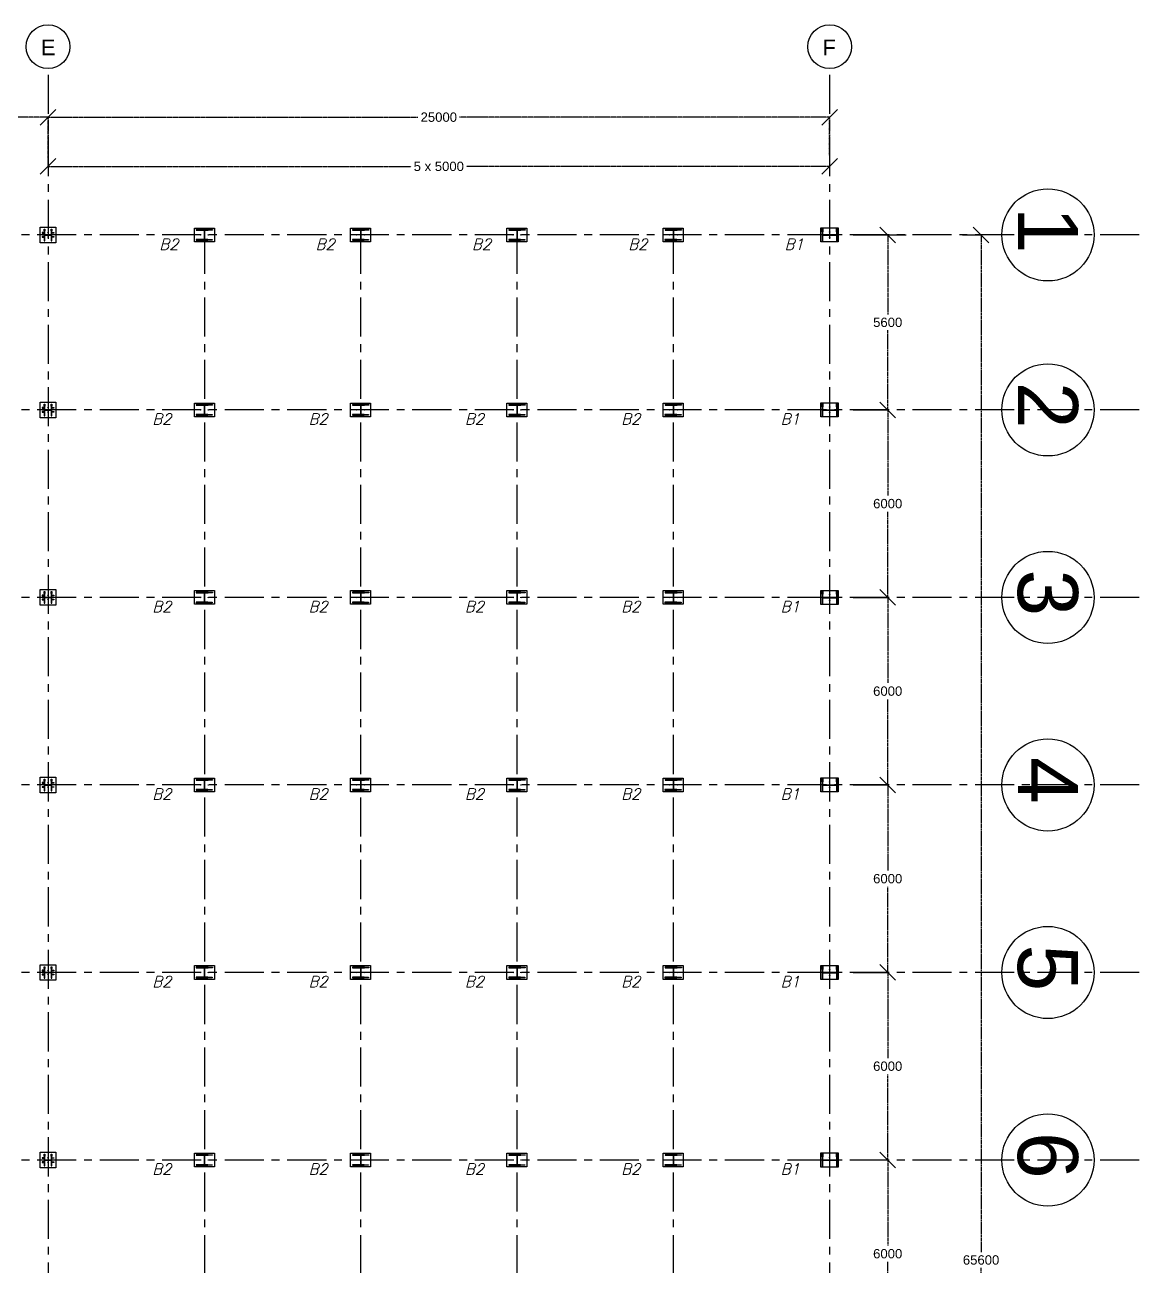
# Model space of a CAD drawing. Header units: inches. Extents: x -15 to 1885144, y -42615 to 866270.
# Drawn here: x 1699292 to 1734937, y 510607 to 550325 of the extents above; entities that cross this region are included whole.
import ezdxf

# ---------------------------------------------------------------- set-up
doc = ezdxf.new("R2010")
doc.units = ezdxf.units.IN
doc.header["$LTSCALE"] = 100
doc.header["$MEASUREMENT"] = 0
for name, pattern in [('CENTER', [2, 1.25, -0.25, 0.25, -0.25]), ('dash line', [30, 12, -18]), ('PHANTOM2', [1.25, 0.625, -0.125, 0.125, -0.125, 0.125, -0.125])]:
    doc.linetypes.add(name, pattern=pattern)
for name, color, linetype in [('axis', 8, 'PHANTOM2'), ('bracing', 6, 'Continuous'), ('columns', 2, 'Continuous'), ('dimensions', 10, 'PHANTOM2'), ('text', 3, 'Continuous')]:
    doc.layers.add(name, color=color, linetype=linetype)
doc.styles.get("Standard").update_dxf_attribs({"font": 'arial.ttf'})
doc.styles.add('TEXT-3', font='ITALICT.shx', dxfattribs={"height": 350})
doc.dimstyles.new('Dim_1', dxfattribs={"dimtxt": 300, "dimasz": 500, "dimexe": 0.0625, "dimexo": 0.0625, "dimgap": 100, "dimtad": 0, "dimtih": 1, "dimtoh": 1, "dimdec": 0, "dimzin": 0, "dimdsep": 46, "dimtxsty": 'Standard', "dimblk": 'OBLIQUE', "dimcen": 0.09, "dimclrd": 256, "dimclre": 256, "dimclrt": 256, "dimadec": 0, "dimazin": 0, "dimtm": 1e-09, "dimtfac": 1, "dimtdec": 0, "dimtofl": 0, "dimtmove": 0, "dimatfit": 3, "dimfxl": 1, "dimtfillclr": 256, "dimtolj": 1, "dimtzin": 0, "dimlwe": -1, "dimarcsym": 0})

# ---------------------------------------------------------------- blocks, each defined once
blk = doc.blocks.new('_Oblique')
at = {"color": 0, "linetype": 'ByBlock', "lineweight": -2}
blk.add_line((-0.5, -0.5), (0.5, 0.5), dxfattribs=at)
blk = doc.blocks.new('*D885')
at = {"layer": 'Defpoints', "color": 0, "transparency": 16777216}
for p in [(1725789, 514004), (1726893, 514004), (1725789, 508004)]:
    blk.add_point(p, dxfattribs=at)
at = {"layer": 'dimensions', "linetype": 'dash line', "transparency": 16777216}
for p, q in [((1725789, 514004), (1726893, 514004)), ((1725789, 508004), (1726893, 508004))]:
    blk.add_line(p, q, dxfattribs=at)
at = {"layer": 'dimensions', "lineweight": -2, "transparency": 16777216}
for p, q in [((1726893, 514004), (1726893, 511257)), ((1726893, 508004), (1726893, 510750))]:
    blk.add_line(p, q, dxfattribs=at)
at = {"layer": 'dimensions', "lineweight": -2, "transparency": 16777216, "xscale": 500, "yscale": 500, "zscale": 500}
for p, rotation in [((1726893, 514004), 90), ((1726893, 508004), 270)]:
    blk.add_blockref('_Oblique', p, dxfattribs=dict(at, rotation=rotation))
at = {"layer": 'dimensions', "transparency": 16777216, "insert": (1726893, 511004), "char_height": 300, "attachment_point": 5}
blk.add_mtext('\\A1;6000', dxfattribs=at)
blk = doc.blocks.new('*D886')
at = {"layer": 'Defpoints', "color": 0, "transparency": 16777216}
for p in [(1725789, 520004), (1726893, 520004), (1725789, 514004)]:
    blk.add_point(p, dxfattribs=at)
at = {"layer": 'dimensions', "linetype": 'dash line', "transparency": 16777216}
for p, q in [((1725789, 520004), (1726893, 520004)), ((1725789, 514004), (1726893, 514004))]:
    blk.add_line(p, q, dxfattribs=at)
at = {"layer": 'dimensions', "lineweight": -2, "transparency": 16777216}
for p, q in [((1726893, 520004), (1726893, 517257)), ((1726893, 514004), (1726893, 516750))]:
    blk.add_line(p, q, dxfattribs=at)
at = {"layer": 'dimensions', "lineweight": -2, "transparency": 16777216, "xscale": 500, "yscale": 500, "zscale": 500}
for p, rotation in [((1726893, 520004), 90), ((1726893, 514004), 270)]:
    blk.add_blockref('_Oblique', p, dxfattribs=dict(at, rotation=rotation))
at = {"layer": 'dimensions', "transparency": 16777216, "insert": (1726893, 517004), "char_height": 300, "attachment_point": 5}
blk.add_mtext('\\A1;6000', dxfattribs=at)
blk = doc.blocks.new('*D887')
at = {"layer": 'Defpoints', "color": 0, "transparency": 16777216}
for p in [(1725789, 526004), (1726893, 526004), (1725789, 520004)]:
    blk.add_point(p, dxfattribs=at)
at = {"layer": 'dimensions', "linetype": 'dash line', "transparency": 16777216}
for p, q in [((1725789, 526004), (1726893, 526004)), ((1725789, 520004), (1726893, 520004))]:
    blk.add_line(p, q, dxfattribs=at)
at = {"layer": 'dimensions', "lineweight": -2, "transparency": 16777216}
for p, q in [((1726893, 526004), (1726893, 523257)), ((1726893, 520004), (1726893, 522750))]:
    blk.add_line(p, q, dxfattribs=at)
at = {"layer": 'dimensions', "lineweight": -2, "transparency": 16777216, "xscale": 500, "yscale": 500, "zscale": 500}
for p, rotation in [((1726893, 526004), 90), ((1726893, 520004), 270)]:
    blk.add_blockref('_Oblique', p, dxfattribs=dict(at, rotation=rotation))
at = {"layer": 'dimensions', "transparency": 16777216, "insert": (1726893, 523004), "char_height": 300, "attachment_point": 5}
blk.add_mtext('\\A1;6000', dxfattribs=at)
blk = doc.blocks.new('*D888')
at = {"layer": 'Defpoints', "color": 0, "transparency": 16777216}
for p in [(1725789, 532004), (1726893, 532004), (1725789, 526004)]:
    blk.add_point(p, dxfattribs=at)
at = {"layer": 'dimensions', "linetype": 'dash line', "transparency": 16777216}
for p, q in [((1725789, 532004), (1726893, 532004)), ((1725789, 526004), (1726893, 526004))]:
    blk.add_line(p, q, dxfattribs=at)
at = {"layer": 'dimensions', "lineweight": -2, "transparency": 16777216}
for p, q in [((1726893, 532004), (1726893, 529257)), ((1726893, 526004), (1726893, 528750))]:
    blk.add_line(p, q, dxfattribs=at)
at = {"layer": 'dimensions', "lineweight": -2, "transparency": 16777216, "xscale": 500, "yscale": 500, "zscale": 500}
for p, rotation in [((1726893, 532004), 90), ((1726893, 526004), 270)]:
    blk.add_blockref('_Oblique', p, dxfattribs=dict(at, rotation=rotation))
at = {"layer": 'dimensions', "transparency": 16777216, "insert": (1726893, 529004), "char_height": 300, "attachment_point": 5}
blk.add_mtext('\\A1;6000', dxfattribs=at)
blk = doc.blocks.new('*D889')
at = {"layer": 'Defpoints', "color": 0, "transparency": 16777216}
for p in [(1725789, 538004), (1726893, 538004), (1725789, 532004)]:
    blk.add_point(p, dxfattribs=at)
at = {"layer": 'dimensions', "linetype": 'dash line', "transparency": 16777216}
for p, q in [((1725789, 538004), (1726893, 538004)), ((1725789, 532004), (1726893, 532004))]:
    blk.add_line(p, q, dxfattribs=at)
at = {"layer": 'dimensions', "lineweight": -2, "transparency": 16777216}
for p, q in [((1726893, 538004), (1726893, 535257)), ((1726893, 532004), (1726893, 534750))]:
    blk.add_line(p, q, dxfattribs=at)
at = {"layer": 'dimensions', "lineweight": -2, "transparency": 16777216, "xscale": 500, "yscale": 500, "zscale": 500}
for p, rotation in [((1726893, 538004), 90), ((1726893, 532004), 270)]:
    blk.add_blockref('_Oblique', p, dxfattribs=dict(at, rotation=rotation))
at = {"layer": 'dimensions', "transparency": 16777216, "insert": (1726893, 535004), "char_height": 300, "attachment_point": 5}
blk.add_mtext('\\A1;6000', dxfattribs=at)
blk = doc.blocks.new('*D890')
at = {"layer": 'Defpoints', "color": 0, "transparency": 16777216}
for p in [(1725789, 543604), (1726893, 543604), (1725789, 538004)]:
    blk.add_point(p, dxfattribs=at)
at = {"layer": 'dimensions', "linetype": 'dash line', "transparency": 16777216}
for p, q in [((1725789, 543604), (1726893, 543604)), ((1725789, 538004), (1726893, 538004))]:
    blk.add_line(p, q, dxfattribs=at)
at = {"layer": 'dimensions', "lineweight": -2, "transparency": 16777216}
for p, q in [((1726893, 543604), (1726893, 541057)), ((1726893, 538004), (1726893, 540550))]:
    blk.add_line(p, q, dxfattribs=at)
at = {"layer": 'dimensions', "lineweight": -2, "transparency": 16777216, "xscale": 500, "yscale": 500, "zscale": 500}
for p, rotation in [((1726893, 543604), 90), ((1726893, 538004), 270)]:
    blk.add_blockref('_Oblique', p, dxfattribs=dict(at, rotation=rotation))
at = {"layer": 'dimensions', "transparency": 16777216, "insert": (1726893, 540804), "char_height": 300, "attachment_point": 5}
blk.add_mtext('\\A1;5600', dxfattribs=at)
blk = doc.blocks.new('*D891')
at = {"layer": 'Defpoints', "color": 0, "transparency": 16777216}
for p in [(1726285, 543604), (1726285, 478004), (1729880, 478004)]:
    blk.add_point(p, dxfattribs=at)
at = {"layer": 'dimensions', "linetype": 'dash line', "transparency": 16777216}
for p, q in [((1726285, 543604), (1729880, 543604)), ((1726285, 478004), (1729880, 478004))]:
    blk.add_line(p, q, dxfattribs=at)
at = {"layer": 'dimensions', "lineweight": -2, "transparency": 16777216}
for p, q in [((1729880, 543604), (1729880, 511057)), ((1729880, 478004), (1729880, 510550))]:
    blk.add_line(p, q, dxfattribs=at)
at = {"layer": 'dimensions', "lineweight": -2, "transparency": 16777216, "xscale": 500, "yscale": 500, "zscale": 500}
for p, rotation in [((1729880, 543604), 90), ((1729880, 478004), 270)]:
    blk.add_blockref('_Oblique', p, dxfattribs=dict(at, rotation=rotation))
at = {"layer": 'dimensions', "transparency": 16777216, "insert": (1729880, 510804), "char_height": 300, "attachment_point": 5}
blk.add_mtext('\\A1;65600', dxfattribs=at)
blk = doc.blocks.new('*U921')
at = {"layer": 'axis', "ltscale": 0.01}
blk.add_line((10022.5, -7.5), (10022.5, 7.5), dxfattribs=at)
at = {"layer": 'columns'}
for p, q in [((-10297.5, -220), (-10297.5, 220)), ((-10297.5, 220), (-9657.5, 220)), ((-10097.5, 170), (-10237.5, 170)), ((-10237.5, 170), (-10237.5, 150)), ((-10237.5, 150), (-10097.5, 150)), ((-9857.5, 170), (-10097.5, 170)), ((-10097.5, 170), (-10097.5, 150)), ((-10097.5, 150), (-9857.5, 150)), ((-9982.5, 150), (-9982.5, -150)), ((-9972.5, 150), (-9972.5, -150)), ((-9857.5, 150), (-9857.5, 170)), ((-9857.5, 170), (-9717.5, 170)), ((-9717.5, 150), (-9857.5, 150)), ((-9717.5, 170), (-9717.5, 150)), ((-9657.5, 220), (-9657.5, -220)), ((-5297.5, -220), (-5297.5, 220)), ((-5297.5, 220), (-4657.5, 220)), ((-5097.5, 170), (-5237.5, 170)), ((-5237.5, 170), (-5237.5, 150)), ((-5237.5, 150), (-5097.5, 150)), ((-4857.5, 170), (-5097.5, 170)), ((-5097.5, 170), (-5097.5, 150)), ((-5097.5, 150), (-4857.5, 150)), ((-4982.5, 150), (-4982.5, -150)), ((-4972.5, 150), (-4972.5, -150)), ((-4857.5, 150), (-4857.5, 170)), ((-4857.5, 170), (-4717.5, 170)), ((-4717.5, 150), (-4857.5, 150)), ((-4717.5, 170), (-4717.5, 150)), ((-4657.5, 220), (-4657.5, -220)), ((-297.5, -220), (-297.5, 220)), ((-297.5, 220), (342.5, 220)), ((-97.5, 170), (-237.5, 170)), ((-237.5, 170), (-237.5, 150)), ((-237.5, 150), (-97.5, 150)), ((142.5, 170), (-97.5, 170)), ((-97.5, 170), (-97.5, 150)), ((-97.5, 150), (142.5, 150)), ((17.5, 150), (17.5, -150)), ((27.5, 150), (27.5, -150)), ((142.5, 150), (142.5, 170)), ((142.5, 170), (282.5, 170)), ((282.5, 150), (142.5, 150)), ((282.5, 170), (282.5, 150)), ((342.5, 220), (342.5, -220)), ((4702.5, -220), (4702.5, 220)), ((4702.5, 220), (5342.5, 220)), ((4902.5, 170), (4762.5, 170)), ((4762.5, 170), (4762.5, 150)), ((4762.5, 150), (4902.5, 150)), ((5142.5, 170), (4902.5, 170)), ((4902.5, 170), (4902.5, 150)), ((4902.5, 150), (5142.5, 150)), ((5017.5, 150), (5017.5, -150)), ((5027.5, 150), (5027.5, -150)), ((5142.5, 150), (5142.5, 170)), ((5142.5, 170), (5282.5, 170)), ((5282.5, 150), (5142.5, 150)), ((5282.5, 170), (5282.5, 150)), ((5342.5, 220), (5342.5, -220)), ((9747.5, 0), (9747.5, 225)), ((9747.5, 225), (10297.5, 225)), ((9747.5, -225), (9747.5, 0)), ((9782.5, 100), (9782.5, 200)), ((9782.5, 200), (9802.5, 200)), ((9782.5, 100), (9782.5, -100)), ((9802.5, 100), (9782.5, 100)), ((9802.5, 200), (9802.5, 100)), ((9802.5, -100), (9802.5, 100)), ((9802.5, 7.5), (10242.5, 7.5)), ((10242.5, 100), (10242.5, 200)), ((10242.5, 200), (10262.5, 200)), ((10242.5, 100), (10242.5, -100)), ((10262.5, 100), (10242.5, 100)), ((10262.5, 200), (10262.5, 100)), ((10262.5, -100), (10262.5, 100)), ((10297.5, 225), (10297.5, -225)), ((-9977.5, -220), (-10297.5, -220)), ((-10102.5, -150), (-10242.5, -150)), ((-10242.5, -150), (-10242.5, -170)), ((-10242.5, -170), (-10102.5, -170)), ((-9862.5, -150), (-10102.5, -150)), ((-10102.5, -150), (-10102.5, -170)), ((-10102.5, -170), (-9862.5, -170)), ((-9657.5, -220), (-9977.5, -220)), ((-9862.5, -170), (-9862.5, -150)), ((-9862.5, -150), (-9722.5, -150)), ((-9722.5, -170), (-9862.5, -170)), ((-9722.5, -150), (-9722.5, -170)), ((-4977.5, -220), (-5297.5, -220)), ((-5102.5, -150), (-5242.5, -150)), ((-5242.5, -150), (-5242.5, -170)), ((-5242.5, -170), (-5102.5, -170)), ((-4862.5, -150), (-5102.5, -150)), ((-5102.5, -150), (-5102.5, -170)), ((-5102.5, -170), (-4862.5, -170)), ((-4657.5, -220), (-4977.5, -220)), ((-4862.5, -170), (-4862.5, -150)), ((-4862.5, -150), (-4722.5, -150)), ((-4722.5, -170), (-4862.5, -170)), ((-4722.5, -150), (-4722.5, -170)), ((22.5, -220), (-297.5, -220)), ((-102.5, -150), (-242.5, -150)), ((-242.5, -150), (-242.5, -170)), ((-242.5, -170), (-102.5, -170)), ((137.5, -150), (-102.5, -150)), ((-102.5, -150), (-102.5, -170)), ((-102.5, -170), (137.5, -170)), ((342.5, -220), (22.5, -220)), ((137.5, -170), (137.5, -150)), ((137.5, -150), (277.5, -150)), ((277.5, -170), (137.5, -170)), ((277.5, -150), (277.5, -170)), ((5022.5, -220), (4702.5, -220)), ((4897.5, -150), (4757.5, -150)), ((4757.5, -150), (4757.5, -170)), ((4757.5, -170), (4897.5, -170)), ((5137.5, -150), (4897.5, -150)), ((4897.5, -150), (4897.5, -170)), ((4897.5, -170), (5137.5, -170)), ((5342.5, -220), (5022.5, -220)), ((5137.5, -170), (5137.5, -150)), ((5137.5, -150), (5277.5, -150)), ((5277.5, -170), (5137.5, -170)), ((5277.5, -150), (5277.5, -170)), ((10297.5, -225), (9747.5, -225)), ((9782.5, -100), (9802.5, -100)), ((9782.5, -100), (9782.5, -200)), ((9782.5, -200), (9802.5, -200)), ((9802.5, -7.5), (10242.5, -7.5)), ((9802.5, -200), (9802.5, -100)), ((10242.5, -100), (10262.5, -100)), ((10242.5, -100), (10242.5, -200)), ((10242.5, -200), (10262.5, -200)), ((10262.5, -200), (10262.5, -100))]:
    blk.add_line(p, q, dxfattribs=at)
at = {"layer": 'columns', "ltscale": 0.01}
for p, q in [((-9982.5, 0), (-9972.5, 0)), ((-4982.5, 0), (-4972.5, 0)), ((17.5, 0), (27.5, 0)), ((5017.5, 0), (5027.5, 0))]:
    blk.add_line(p, q, dxfattribs=at)
at = {"layer": 'columns'}
for centre, radius in [((-10105, 0), 8), ((-9850, 0), 8), ((-5105, 0), 8), ((-4850, 0), 8), ((-105, 0), 8), ((150, 0), 8), ((4895, 0), 8), ((5150, 0), 8), ((10022.5, 90), 5), ((10022.5, -90), 5)]:
    blk.add_circle(centre, radius, dxfattribs=at)
blk = doc.blocks.new('*U922')
at = {"layer": 'columns', "color": 0, "linetype": 'ByBlock', "lineweight": -2, "transparency": 16777216}
for p in [(0, 54000), (0, 48000), (0, 42000), (0, 36000), (0, 30000), (0, 24000), (0, 18000), (0, 12000), (0, 6000), (0, 0)]:
    blk.add_blockref('*U921', p, dxfattribs=at)
blk = doc.blocks.new('*D923')
at = {"layer": 'Defpoints', "color": 0, "ltscale": 0.01, "transparency": 16777216}
for p in [(1700034, 547369), (1700034, 546151), (1725034, 546151)]:
    blk.add_point(p, dxfattribs=at)
at = {"layer": 'dimensions', "linetype": 'dash line', "ltscale": 0.01, "transparency": 16777216}
for p, q in [((1700034, 546151), (1700034, 547369)), ((1725034, 546151), (1725034, 547369))]:
    blk.add_line(p, q, dxfattribs=at)
at = {"layer": 'dimensions', "lineweight": -2, "ltscale": 0.01, "transparency": 16777216}
for p, q in [((1700034, 547369), (1711868, 547369)), ((1725034, 547369), (1713201, 547369))]:
    blk.add_line(p, q, dxfattribs=at)
at = {"layer": 'dimensions', "lineweight": -2, "ltscale": 0.01, "transparency": 16777216, "xscale": 500, "yscale": 500, "zscale": 500, "rotation": 180}
blk.add_blockref('_Oblique', (1700034, 547369), dxfattribs=at)
at = {"layer": 'dimensions', "lineweight": -2, "ltscale": 0.01, "transparency": 16777216, "xscale": 500, "yscale": 500, "zscale": 500}
blk.add_blockref('_Oblique', (1725034, 547369), dxfattribs=at)
at = {"layer": 'dimensions', "ltscale": 0.01, "transparency": 16777216, "insert": (1712534, 547369), "char_height": 300, "attachment_point": 5}
blk.add_mtext('\\A1;25000', dxfattribs=at)
blk = doc.blocks.new('*D924')
at = {"layer": 'Defpoints', "color": 0, "ltscale": 0.01, "transparency": 16777216}
for p in [(1700034, 547369), (1725034, 547369), (1700034, 545795)]:
    blk.add_point(p, dxfattribs=at)
at = {"layer": 'dimensions', "linetype": 'dash line', "ltscale": 0.01, "transparency": 16777216}
for p, q in [((1700034, 547369), (1700034, 545795)), ((1725034, 547369), (1725034, 545795))]:
    blk.add_line(p, q, dxfattribs=at)
at = {"layer": 'dimensions', "lineweight": -2, "ltscale": 0.01, "transparency": 16777216}
for p, q in [((1700034, 545795), (1711649, 545795)), ((1725034, 545795), (1713420, 545795))]:
    blk.add_line(p, q, dxfattribs=at)
at = {"layer": 'dimensions', "lineweight": -2, "ltscale": 0.01, "transparency": 16777216, "xscale": 500, "yscale": 500, "zscale": 500, "rotation": 180}
blk.add_blockref('_Oblique', (1700034, 545795), dxfattribs=at)
at = {"layer": 'dimensions', "lineweight": -2, "ltscale": 0.01, "transparency": 16777216, "xscale": 500, "yscale": 500, "zscale": 500}
blk.add_blockref('_Oblique', (1725034, 545795), dxfattribs=at)
at = {"layer": 'dimensions', "ltscale": 0.01, "transparency": 16777216, "insert": (1712534, 545795), "char_height": 300, "attachment_point": 5}
blk.add_mtext('\\A1;5 x 5000', dxfattribs=at)
blk = doc.blocks.new('*D925')
at = {"layer": 'Defpoints', "color": 0, "ltscale": 0.01, "transparency": 16777216}
for p in [(1660034, 547369), (1660034, 545795), (1700034, 545795)]:
    blk.add_point(p, dxfattribs=at)
at = {"layer": 'dimensions', "linetype": 'dash line', "ltscale": 0.01, "transparency": 16777216}
for p, q in [((1660034, 545795), (1660034, 547369)), ((1700034, 545795), (1700034, 547369))]:
    blk.add_line(p, q, dxfattribs=at)
at = {"layer": 'dimensions', "lineweight": -2, "ltscale": 0.01, "transparency": 16777216}
for p, q in [((1660034, 547369), (1679364, 547369)), ((1700034, 547369), (1680704, 547369))]:
    blk.add_line(p, q, dxfattribs=at)
at = {"layer": 'dimensions', "lineweight": -2, "ltscale": 0.01, "transparency": 16777216, "xscale": 500, "yscale": 500, "zscale": 500, "rotation": 180}
blk.add_blockref('_Oblique', (1660034, 547369), dxfattribs=at)
at = {"layer": 'dimensions', "lineweight": -2, "ltscale": 0.01, "transparency": 16777216, "xscale": 500, "yscale": 500, "zscale": 500}
blk.add_blockref('_Oblique', (1700034, 547369), dxfattribs=at)
at = {"layer": 'dimensions', "ltscale": 0.01, "transparency": 16777216, "insert": (1680034, 547369), "char_height": 300, "attachment_point": 5}
blk.add_mtext('\\A1;40000', dxfattribs=at)
blk = doc.blocks.new('*U1034')
at = {"layer": 'text', "linetype": 'Continuous', "style": 'TEXT-3'}
blk.add_text('B1', height=350, dxfattribs=at).set_placement((43469, -175))
blk = doc.blocks.new('*U1035')
at = {"layer": 'bracing', "color": 0, "linetype": 'ByBlock', "lineweight": -2, "transparency": 16777216}
for p in [(0, 60000), (0, 54000), (0, 48000), (0, 42000), (0, 36000)]:
    blk.add_blockref('*U1034', p, dxfattribs=at)
blk = doc.blocks.new('*U1036')
at = {"layer": 'text', "linetype": 'Continuous', "style": 'TEXT-3'}
blk.add_text('B2', height=350, dxfattribs=at).set_placement((-350, -175))
blk = doc.blocks.new('*U1037')
at = {"layer": 'bracing', "color": 0, "linetype": 'ByBlock', "lineweight": -2, "transparency": 16777216}
for p in [(0, 60000), (5000, 60000), (10000, 60000), (15000, 60000), (0, 54000), (5000, 54000), (10000, 54000), (15000, 54000), (0, 48000), (5000, 48000), (10000, 48000), (15000, 48000), (0, 42000), (5000, 42000), (10000, 42000), (15000, 42000), (0, 36000), (5000, 36000), (10000, 36000), (15000, 36000), (0, 30000), (5000, 30000), (10000, 30000), (15000, 30000), (0, 24000), (5000, 24000), (10000, 24000), (15000, 24000), (0, 18000), (5000, 18000), (10000, 18000), (15000, 18000), (0, 12000), (5000, 12000), (10000, 12000), (15000, 12000), (0, 6000), (5000, 6000), (10000, 6000), (15000, 6000), (0, 0), (5000, 0), (10000, 0), (15000, 0)]:
    blk.add_blockref('*U1036', p, dxfattribs=at)

msp = doc.modelspace()

# ---------------------------------------------------------------- linework, layer by layer
at = {"layer": 'axis', "linetype": 'CENTER', "ltscale": 10}
for p, q in [((1700034.378, 548729.183), (1700034.378, 477703.515)), ((1725034.378, 548729.183), (1725034.378, 477703.515)), ((1734936.993, 543603.515), (1628025.176, 543603.515)), ((1705034.378, 543603.515), (1705034.378, 477703.515)), ((1710034.378, 543603.515), (1710034.378, 477703.515)), ((1715034.378, 543603.515), (1715034.378, 477703.515)), ((1720034.378, 543603.515), (1720034.378, 477703.515)), ((1725034.378, 543596.015), (1725034.378, 543611.015)), ((1734936.993, 538003.515), (1628025.176, 538003.515)), ((1734936.993, 532003.515), (1628025.176, 532003.515)), ((1734936.993, 532003.515), (1628025.176, 532003.515)), ((1734936.993, 532003.515), (1628025.176, 532003.515)), ((1734936.993, 532003.515), (1628025.176, 532003.515)), ((1734936.993, 526003.515), (1628025.176, 526003.515)), ((1734936.993, 526003.515), (1628025.176, 526003.515)), ((1734936.993, 526003.515), (1628025.176, 526003.515)), ((1734936.993, 526003.515), (1628025.176, 526003.515)), ((1734936.993, 520003.515), (1628025.176, 520003.515)), ((1734936.993, 520003.515), (1628025.176, 520003.515)), ((1734936.993, 520003.515), (1628025.176, 520003.515)), ((1734936.993, 520003.515), (1628025.176, 520003.515)), ((1734936.993, 514003.515), (1628025.176, 514003.515)), ((1734936.993, 514003.515), (1628025.176, 514003.515)), ((1734936.993, 514003.515), (1628025.176, 514003.515)), ((1734936.993, 514003.515), (1628025.176, 514003.515))]:
    msp.add_line(p, q, dxfattribs=at)
at = {"layer": 'columns'}
for p, q in [((1699784.378, 543853.515), (1700284.378, 543853.515)), ((1699784.378, 543353.515), (1699784.378, 543853.515)), ((1699914.378, 543728.515), (1699914.378, 543788.515)), ((1699914.378, 543788.515), (1699934.378, 543788.515)), ((1699934.378, 543788.515), (1699934.378, 543728.515)), ((1700134.378, 543728.515), (1700134.378, 543788.515)), ((1700134.378, 543788.515), (1700154.378, 543788.515)), ((1700154.378, 543788.515), (1700154.378, 543728.515)), ((1700284.378, 543853.515), (1700284.378, 543353.515)), ((1704714.378, 543383.515), (1704714.378, 543823.515)), ((1704714.378, 543823.515), (1705354.378, 543823.515)), ((1704914.378, 543773.515), (1704774.378, 543773.515)), ((1704774.378, 543773.515), (1704774.378, 543753.515)), ((1704774.378, 543753.515), (1704914.378, 543753.515)), ((1705154.378, 543773.515), (1704914.378, 543773.515)), ((1704914.378, 543773.515), (1704914.378, 543753.515)), ((1704914.378, 543753.515), (1705154.378, 543753.515)), ((1705029.378, 543753.515), (1705029.378, 543453.515)), ((1705039.378, 543753.515), (1705039.378, 543453.515)), ((1705154.378, 543753.515), (1705154.378, 543773.515)), ((1705154.378, 543773.515), (1705294.378, 543773.515)), ((1705294.378, 543753.515), (1705154.378, 543753.515)), ((1705294.378, 543773.515), (1705294.378, 543753.515)), ((1705354.378, 543823.515), (1705354.378, 543383.515)), ((1709714.378, 543383.515), (1709714.378, 543823.515)), ((1709714.378, 543823.515), (1710354.378, 543823.515)), ((1709914.378, 543773.515), (1709774.378, 543773.515)), ((1709774.378, 543773.515), (1709774.378, 543753.515)), ((1709774.378, 543753.515), (1709914.378, 543753.515)), ((1710154.378, 543773.515), (1709914.378, 543773.515)), ((1709914.378, 543773.515), (1709914.378, 543753.515)), ((1709914.378, 543753.515), (1710154.378, 543753.515)), ((1710029.378, 543753.515), (1710029.378, 543453.515)), ((1710039.378, 543753.515), (1710039.378, 543453.515)), ((1710154.378, 543753.515), (1710154.378, 543773.515)), ((1710154.378, 543773.515), (1710294.378, 543773.515)), ((1710294.378, 543753.515), (1710154.378, 543753.515)), ((1710294.378, 543773.515), (1710294.378, 543753.515)), ((1710354.378, 543823.515), (1710354.378, 543383.515)), ((1714714.378, 543383.515), (1714714.378, 543823.515)), ((1714714.378, 543823.515), (1715354.378, 543823.515)), ((1714914.378, 543773.515), (1714774.378, 543773.515)), ((1714774.378, 543773.515), (1714774.378, 543753.515)), ((1714774.378, 543753.515), (1714914.378, 543753.515)), ((1715154.378, 543773.515), (1714914.378, 543773.515)), ((1714914.378, 543773.515), (1714914.378, 543753.515)), ((1714914.378, 543753.515), (1715154.378, 543753.515)), ((1715029.378, 543753.515), (1715029.378, 543453.515)), ((1715039.378, 543753.515), (1715039.378, 543453.515)), ((1715154.378, 543753.515), (1715154.378, 543773.515)), ((1715154.378, 543773.515), (1715294.378, 543773.515)), ((1715294.378, 543753.515), (1715154.378, 543753.515)), ((1715294.378, 543773.515), (1715294.378, 543753.515)), ((1715354.378, 543823.515), (1715354.378, 543383.515)), ((1719714.378, 543383.515), (1719714.378, 543823.515)), ((1719714.378, 543823.515), (1720354.378, 543823.515)), ((1719914.378, 543773.515), (1719774.378, 543773.515)), ((1719774.378, 543773.515), (1719774.378, 543753.515)), ((1719774.378, 543753.515), (1719914.378, 543753.515)), ((1720154.378, 543773.515), (1719914.378, 543773.515)), ((1719914.378, 543773.515), (1719914.378, 543753.515)), ((1719914.378, 543753.515), (1720154.378, 543753.515)), ((1720029.378, 543753.515), (1720029.378, 543453.515)), ((1720039.378, 543753.515), (1720039.378, 543453.515)), ((1720154.378, 543753.515), (1720154.378, 543773.515)), ((1720154.378, 543773.515), (1720294.378, 543773.515)), ((1720294.378, 543753.515), (1720154.378, 543753.515)), ((1720294.378, 543773.515), (1720294.378, 543753.515)), ((1720354.378, 543823.515), (1720354.378, 543383.515)), ((1724759.378, 543603.515), (1724759.378, 543828.515)), ((1724759.378, 543828.515), (1725309.378, 543828.515)), ((1724794.378, 543703.515), (1724794.378, 543803.515)), ((1724794.378, 543803.515), (1724814.378, 543803.515)), ((1724814.378, 543803.515), (1724814.378, 543703.515)), ((1725254.378, 543703.515), (1725254.378, 543803.515)), ((1725254.378, 543803.515), (1725274.378, 543803.515)), ((1725274.378, 543803.515), (1725274.378, 543703.515)), ((1725309.378, 543828.515), (1725309.378, 543378.515)), ((1700284.378, 543353.515), (1699784.378, 543353.515)), ((1699914.378, 543678.515), (1699844.378, 543678.515)), ((1699844.378, 543678.515), (1699844.378, 543658.515)), ((1699844.378, 543658.515), (1699914.378, 543658.515)), ((1699914.378, 543548.515), (1699844.378, 543548.515)), ((1699844.378, 543548.515), (1699844.378, 543528.515)), ((1699844.378, 543528.515), (1699914.378, 543528.515)), ((1699914.378, 543728.515), (1699914.378, 543478.515)), ((1699934.378, 543728.515), (1699914.378, 543728.515)), ((1699914.378, 543478.515), (1699934.378, 543478.515)), ((1699914.378, 543478.515), (1699914.378, 543418.515)), ((1699914.378, 543418.515), (1699934.378, 543418.515)), ((1699934.378, 543478.515), (1699934.378, 543728.515)), ((1699934.378, 543608.515), (1700134.378, 543608.515)), ((1699934.378, 543598.515), (1700134.378, 543598.515)), ((1699934.378, 543418.515), (1699934.378, 543478.515)), ((1700134.378, 543728.515), (1700134.378, 543478.515)), ((1700154.378, 543728.515), (1700134.378, 543728.515)), ((1700134.378, 543478.515), (1700154.378, 543478.515)), ((1700134.378, 543478.515), (1700134.378, 543418.515)), ((1700134.378, 543418.515), (1700154.378, 543418.515)), ((1700154.378, 543478.515), (1700154.378, 543728.515)), ((1700154.378, 543678.515), (1700224.378, 543678.515)), ((1700224.378, 543658.515), (1700154.378, 543658.515)), ((1700154.378, 543548.515), (1700224.378, 543548.515)), ((1700224.378, 543528.515), (1700154.378, 543528.515)), ((1700154.378, 543418.515), (1700154.378, 543478.515)), ((1700224.378, 543678.515), (1700224.378, 543658.515)), ((1700224.378, 543548.515), (1700224.378, 543528.515)), ((1700224.378, 543548.515), (1700224.378, 543528.515)), ((1705034.378, 543383.515), (1704714.378, 543383.515)), ((1704909.378, 543453.515), (1704769.378, 543453.515)), ((1704769.378, 543453.515), (1704769.378, 543433.515)), ((1704769.378, 543433.515), (1704909.378, 543433.515)), ((1705149.378, 543453.515), (1704909.378, 543453.515)), ((1704909.378, 543453.515), (1704909.378, 543433.515)), ((1704909.378, 543433.515), (1705149.378, 543433.515)), ((1705354.378, 543383.515), (1705034.378, 543383.515)), ((1705149.378, 543433.515), (1705149.378, 543453.515)), ((1705149.378, 543453.515), (1705289.378, 543453.515)), ((1705289.378, 543433.515), (1705149.378, 543433.515)), ((1705289.378, 543453.515), (1705289.378, 543433.515)), ((1710034.378, 543383.515), (1709714.378, 543383.515)), ((1709909.378, 543453.515), (1709769.378, 543453.515)), ((1709769.378, 543453.515), (1709769.378, 543433.515)), ((1709769.378, 543433.515), (1709909.378, 543433.515)), ((1710149.378, 543453.515), (1709909.378, 543453.515)), ((1709909.378, 543453.515), (1709909.378, 543433.515)), ((1709909.378, 543433.515), (1710149.378, 543433.515)), ((1710354.378, 543383.515), (1710034.378, 543383.515)), ((1710149.378, 543433.515), (1710149.378, 543453.515)), ((1710149.378, 543453.515), (1710289.378, 543453.515)), ((1710289.378, 543433.515), (1710149.378, 543433.515)), ((1710289.378, 543453.515), (1710289.378, 543433.515)), ((1715034.378, 543383.515), (1714714.378, 543383.515)), ((1714909.378, 543453.515), (1714769.378, 543453.515)), ((1714769.378, 543453.515), (1714769.378, 543433.515)), ((1714769.378, 543433.515), (1714909.378, 543433.515)), ((1715149.378, 543453.515), (1714909.378, 543453.515)), ((1714909.378, 543453.515), (1714909.378, 543433.515)), ((1714909.378, 543433.515), (1715149.378, 543433.515)), ((1715354.378, 543383.515), (1715034.378, 543383.515)), ((1715149.378, 543433.515), (1715149.378, 543453.515)), ((1715149.378, 543453.515), (1715289.378, 543453.515)), ((1715289.378, 543433.515), (1715149.378, 543433.515)), ((1715289.378, 543453.515), (1715289.378, 543433.515)), ((1720034.378, 543383.515), (1719714.378, 543383.515)), ((1719909.378, 543453.515), (1719769.378, 543453.515)), ((1719769.378, 543453.515), (1719769.378, 543433.515)), ((1719769.378, 543433.515), (1719909.378, 543433.515)), ((1720149.378, 543453.515), (1719909.378, 543453.515)), ((1719909.378, 543453.515), (1719909.378, 543433.515)), ((1719909.378, 543433.515), (1720149.378, 543433.515)), ((1720354.378, 543383.515), (1720034.378, 543383.515)), ((1720149.378, 543433.515), (1720149.378, 543453.515)), ((1720149.378, 543453.515), (1720289.378, 543453.515)), ((1720289.378, 543433.515), (1720149.378, 543433.515)), ((1720289.378, 543453.515), (1720289.378, 543433.515)), ((1724759.378, 543378.515), (1724759.378, 543603.515)), ((1725309.378, 543378.515), (1724759.378, 543378.515)), ((1724794.378, 543703.515), (1724794.378, 543503.515)), ((1724814.378, 543703.515), (1724794.378, 543703.515)), ((1724794.378, 543503.515), (1724814.378, 543503.515)), ((1724794.378, 543503.515), (1724794.378, 543403.515)), ((1724794.378, 543403.515), (1724814.378, 543403.515)), ((1724814.378, 543503.515), (1724814.378, 543703.515)), ((1724814.378, 543611.015), (1725254.378, 543611.015)), ((1724814.378, 543596.015), (1725254.378, 543596.015)), ((1724814.378, 543403.515), (1724814.378, 543503.515)), ((1725254.378, 543703.515), (1725254.378, 543503.515)), ((1725274.378, 543703.515), (1725254.378, 543703.515)), ((1725254.378, 543503.515), (1725274.378, 543503.515)), ((1725254.378, 543503.515), (1725254.378, 543403.515)), ((1725254.378, 543403.515), (1725274.378, 543403.515)), ((1725274.378, 543503.515), (1725274.378, 543703.515)), ((1725274.378, 543403.515), (1725274.378, 543503.515)), ((1699784.378, 538253.515), (1700284.378, 538253.515)), ((1699784.378, 537753.515), (1699784.378, 538253.515)), ((1699914.378, 538128.515), (1699914.378, 538188.515)), ((1699914.378, 538188.515), (1699934.378, 538188.515)), ((1699934.378, 538188.515), (1699934.378, 538128.515)), ((1700134.378, 538128.515), (1700134.378, 538188.515)), ((1700134.378, 538188.515), (1700154.378, 538188.515)), ((1700154.378, 538188.515), (1700154.378, 538128.515)), ((1700284.378, 538253.515), (1700284.378, 537753.515)), ((1699914.378, 538078.515), (1699844.378, 538078.515)), ((1699844.378, 538078.515), (1699844.378, 538058.515)), ((1699844.378, 538058.515), (1699914.378, 538058.515)), ((1699914.378, 537948.515), (1699844.378, 537948.515)), ((1699844.378, 537948.515), (1699844.378, 537928.515)), ((1699844.378, 537928.515), (1699914.378, 537928.515)), ((1699914.378, 538128.515), (1699914.378, 537878.515)), ((1699934.378, 538128.515), (1699914.378, 538128.515)), ((1699914.378, 537878.515), (1699934.378, 537878.515)), ((1699914.378, 537878.515), (1699914.378, 537818.515)), ((1699914.378, 537818.515), (1699934.378, 537818.515)), ((1699934.378, 537878.515), (1699934.378, 538128.515)), ((1699934.378, 538008.515), (1700134.378, 538008.515)), ((1699934.378, 537998.515), (1700134.378, 537998.515)), ((1699934.378, 537818.515), (1699934.378, 537878.515)), ((1700134.378, 538128.515), (1700134.378, 537878.515)), ((1700154.378, 538128.515), (1700134.378, 538128.515)), ((1700134.378, 537878.515), (1700154.378, 537878.515)), ((1700134.378, 537878.515), (1700134.378, 537818.515)), ((1700134.378, 537818.515), (1700154.378, 537818.515)), ((1700154.378, 537878.515), (1700154.378, 538128.515)), ((1700154.378, 538078.515), (1700224.378, 538078.515)), ((1700224.378, 538058.515), (1700154.378, 538058.515)), ((1700154.378, 537948.515), (1700224.378, 537948.515)), ((1700224.378, 537928.515), (1700154.378, 537928.515)), ((1700154.378, 537818.515), (1700154.378, 537878.515)), ((1700224.378, 538078.515), (1700224.378, 538058.515)), ((1700224.378, 537948.515), (1700224.378, 537928.515)), ((1700224.378, 537948.515), (1700224.378, 537928.515)), ((1700284.378, 537753.515), (1699784.378, 537753.515)), ((1699784.378, 532253.515), (1700284.378, 532253.515)), ((1699784.378, 531753.515), (1699784.378, 532253.515)), ((1700284.378, 532253.515), (1700284.378, 531753.515)), ((1699914.378, 532078.515), (1699844.378, 532078.515)), ((1699844.378, 532078.515), (1699844.378, 532058.515)), ((1699844.378, 532058.515), (1699914.378, 532058.515)), ((1699914.378, 531948.515), (1699844.378, 531948.515)), ((1699844.378, 531948.515), (1699844.378, 531928.515)), ((1699844.378, 531928.515), (1699914.378, 531928.515)), ((1699914.378, 532128.515), (1699914.378, 532188.515)), ((1699914.378, 532188.515), (1699934.378, 532188.515)), ((1699914.378, 532128.515), (1699914.378, 531878.515)), ((1699934.378, 532128.515), (1699914.378, 532128.515)), ((1699914.378, 531878.515), (1699934.378, 531878.515)), ((1699914.378, 531878.515), (1699914.378, 531818.515)), ((1699934.378, 532188.515), (1699934.378, 532128.515)), ((1699934.378, 531878.515), (1699934.378, 532128.515)), ((1699934.378, 532008.515), (1700134.378, 532008.515)), ((1699934.378, 531998.515), (1700134.378, 531998.515)), ((1699934.378, 531818.515), (1699934.378, 531878.515)), ((1700134.378, 532128.515), (1700134.378, 532188.515)), ((1700134.378, 532188.515), (1700154.378, 532188.515)), ((1700134.378, 532128.515), (1700134.378, 531878.515)), ((1700154.378, 532128.515), (1700134.378, 532128.515)), ((1700134.378, 531878.515), (1700154.378, 531878.515)), ((1700134.378, 531878.515), (1700134.378, 531818.515)), ((1700154.378, 532188.515), (1700154.378, 532128.515)), ((1700154.378, 531878.515), (1700154.378, 532128.515)), ((1700154.378, 532078.515), (1700224.378, 532078.515)), ((1700224.378, 532058.515), (1700154.378, 532058.515)), ((1700154.378, 531948.515), (1700224.378, 531948.515)), ((1700224.378, 531928.515), (1700154.378, 531928.515)), ((1700154.378, 531818.515), (1700154.378, 531878.515)), ((1700224.378, 532078.515), (1700224.378, 532058.515)), ((1700224.378, 531948.515), (1700224.378, 531928.515)), ((1700224.378, 531948.515), (1700224.378, 531928.515)), ((1700284.378, 531753.515), (1699784.378, 531753.515)), ((1699914.378, 531818.515), (1699934.378, 531818.515)), ((1700134.378, 531818.515), (1700154.378, 531818.515)), ((1699784.378, 526253.515), (1700284.378, 526253.515)), ((1699784.378, 525753.515), (1699784.378, 526253.515)), ((1699914.378, 526078.515), (1699844.378, 526078.515)), ((1699844.378, 526078.515), (1699844.378, 526058.515)), ((1699844.378, 526058.515), (1699914.378, 526058.515)), ((1699914.378, 525948.515), (1699844.378, 525948.515)), ((1699844.378, 525948.515), (1699844.378, 525928.515)), ((1699844.378, 525928.515), (1699914.378, 525928.515)), ((1699914.378, 526128.515), (1699914.378, 526188.515)), ((1699914.378, 526188.515), (1699934.378, 526188.515)), ((1699914.378, 526128.515), (1699914.378, 525878.515)), ((1699934.378, 526128.515), (1699914.378, 526128.515)), ((1699914.378, 525878.515), (1699934.378, 525878.515)), ((1699914.378, 525878.515), (1699914.378, 525818.515)), ((1699934.378, 526188.515), (1699934.378, 526128.515)), ((1699934.378, 525878.515), (1699934.378, 526128.515)), ((1699934.378, 526008.515), (1700134.378, 526008.515)), ((1699934.378, 525998.515), (1700134.378, 525998.515)), ((1699934.378, 525818.515), (1699934.378, 525878.515)), ((1700134.378, 526128.515), (1700134.378, 526188.515)), ((1700134.378, 526188.515), (1700154.378, 526188.515)), ((1700134.378, 526128.515), (1700134.378, 525878.515)), ((1700154.378, 526128.515), (1700134.378, 526128.515)), ((1700134.378, 525878.515), (1700154.378, 525878.515)), ((1700134.378, 525878.515), (1700134.378, 525818.515)), ((1700154.378, 526188.515), (1700154.378, 526128.515)), ((1700154.378, 525878.515), (1700154.378, 526128.515)), ((1700154.378, 526078.515), (1700224.378, 526078.515)), ((1700224.378, 526058.515), (1700154.378, 526058.515)), ((1700154.378, 525948.515), (1700224.378, 525948.515)), ((1700224.378, 525928.515), (1700154.378, 525928.515)), ((1700154.378, 525818.515), (1700154.378, 525878.515)), ((1700224.378, 526078.515), (1700224.378, 526058.515)), ((1700224.378, 525948.515), (1700224.378, 525928.515)), ((1700224.378, 525948.515), (1700224.378, 525928.515)), ((1700284.378, 526253.515), (1700284.378, 525753.515)), ((1700284.378, 525753.515), (1699784.378, 525753.515)), ((1699914.378, 525818.515), (1699934.378, 525818.515)), ((1700134.378, 525818.515), (1700154.378, 525818.515)), ((1699784.378, 520253.515), (1700284.378, 520253.515)), ((1699784.378, 519753.515), (1699784.378, 520253.515)), ((1699914.378, 520078.515), (1699844.378, 520078.515)), ((1699844.378, 520078.515), (1699844.378, 520058.515)), ((1699844.378, 520058.515), (1699914.378, 520058.515)), ((1699914.378, 519948.515), (1699844.378, 519948.515)), ((1699844.378, 519948.515), (1699844.378, 519928.515)), ((1699844.378, 519928.515), (1699914.378, 519928.515)), ((1699914.378, 520128.515), (1699914.378, 520188.515)), ((1699914.378, 520188.515), (1699934.378, 520188.515)), ((1699914.378, 520128.515), (1699914.378, 519878.515)), ((1699934.378, 520128.515), (1699914.378, 520128.515)), ((1699934.378, 520188.515), (1699934.378, 520128.515)), ((1699934.378, 519878.515), (1699934.378, 520128.515)), ((1699934.378, 520008.515), (1700134.378, 520008.515)), ((1699934.378, 519998.515), (1700134.378, 519998.515)), ((1700134.378, 520128.515), (1700134.378, 520188.515)), ((1700134.378, 520188.515), (1700154.378, 520188.515)), ((1700134.378, 520128.515), (1700134.378, 519878.515)), ((1700154.378, 520128.515), (1700134.378, 520128.515)), ((1700154.378, 520188.515), (1700154.378, 520128.515)), ((1700154.378, 519878.515), (1700154.378, 520128.515)), ((1700154.378, 520078.515), (1700224.378, 520078.515)), ((1700224.378, 520058.515), (1700154.378, 520058.515)), ((1700154.378, 519948.515), (1700224.378, 519948.515)), ((1700224.378, 519928.515), (1700154.378, 519928.515)), ((1700224.378, 520078.515), (1700224.378, 520058.515)), ((1700224.378, 519948.515), (1700224.378, 519928.515)), ((1700224.378, 519948.515), (1700224.378, 519928.515)), ((1700284.378, 520253.515), (1700284.378, 519753.515)), ((1700284.378, 519753.515), (1699784.378, 519753.515)), ((1699914.378, 519878.515), (1699934.378, 519878.515)), ((1699914.378, 519878.515), (1699914.378, 519818.515)), ((1699914.378, 519818.515), (1699934.378, 519818.515)), ((1699934.378, 519818.515), (1699934.378, 519878.515)), ((1700134.378, 519878.515), (1700154.378, 519878.515)), ((1700134.378, 519878.515), (1700134.378, 519818.515)), ((1700134.378, 519818.515), (1700154.378, 519818.515)), ((1700154.378, 519818.515), (1700154.378, 519878.515)), ((1699784.378, 514253.515), (1700284.378, 514253.515)), ((1699784.378, 513753.515), (1699784.378, 514253.515)), ((1699914.378, 514078.515), (1699844.378, 514078.515)), ((1699844.378, 514078.515), (1699844.378, 514058.515)), ((1699844.378, 514058.515), (1699914.378, 514058.515)), ((1699914.378, 514128.515), (1699914.378, 514188.515)), ((1699914.378, 514188.515), (1699934.378, 514188.515)), ((1699914.378, 514128.515), (1699914.378, 513878.515)), ((1699934.378, 514128.515), (1699914.378, 514128.515)), ((1699934.378, 514188.515), (1699934.378, 514128.515)), ((1699934.378, 513878.515), (1699934.378, 514128.515)), ((1699934.378, 514008.515), (1700134.378, 514008.515)), ((1699934.378, 513998.515), (1700134.378, 513998.515)), ((1700134.378, 514128.515), (1700134.378, 514188.515)), ((1700134.378, 514188.515), (1700154.378, 514188.515)), ((1700134.378, 514128.515), (1700134.378, 513878.515)), ((1700154.378, 514128.515), (1700134.378, 514128.515)), ((1700154.378, 514188.515), (1700154.378, 514128.515)), ((1700154.378, 513878.515), (1700154.378, 514128.515)), ((1700154.378, 514078.515), (1700224.378, 514078.515)), ((1700224.378, 514058.515), (1700154.378, 514058.515)), ((1700224.378, 514078.515), (1700224.378, 514058.515)), ((1700284.378, 514253.515), (1700284.378, 513753.515)), ((1700284.378, 513753.515), (1699784.378, 513753.515)), ((1699914.378, 513948.515), (1699844.378, 513948.515)), ((1699844.378, 513948.515), (1699844.378, 513928.515)), ((1699844.378, 513928.515), (1699914.378, 513928.515)), ((1699914.378, 513878.515), (1699934.378, 513878.515)), ((1699914.378, 513878.515), (1699914.378, 513818.515)), ((1699914.378, 513818.515), (1699934.378, 513818.515)), ((1699934.378, 513818.515), (1699934.378, 513878.515)), ((1700134.378, 513878.515), (1700154.378, 513878.515)), ((1700134.378, 513878.515), (1700134.378, 513818.515)), ((1700134.378, 513818.515), (1700154.378, 513818.515)), ((1700154.378, 513948.515), (1700224.378, 513948.515)), ((1700224.378, 513928.515), (1700154.378, 513928.515)), ((1700154.378, 513818.515), (1700154.378, 513878.515)), ((1700224.378, 513948.515), (1700224.378, 513928.515)), ((1700224.378, 513948.515), (1700224.378, 513928.515))]:
    msp.add_line(p, q, dxfattribs=at)
at = {"layer": 'columns', "ltscale": 0.01}
for p, q in [((1700034.378, 543608.515), (1700034.378, 543598.515)), ((1705029.378, 543603.515), (1705039.378, 543603.515)), ((1710029.378, 543603.515), (1710039.378, 543603.515)), ((1715029.378, 543603.515), (1715039.378, 543603.515)), ((1720029.378, 543603.515), (1720039.378, 543603.515)), ((1700034.378, 538008.515), (1700034.378, 537998.515)), ((1700034.378, 532008.515), (1700034.378, 531998.515)), ((1700034.378, 526008.515), (1700034.378, 525998.515)), ((1700034.378, 520008.515), (1700034.378, 519998.515)), ((1700034.378, 514008.515), (1700034.378, 513998.515))]:
    msp.add_line(p, q, dxfattribs=at)
at = {"layer": 'columns'}
for centre, radius in [((1700034.378, 543673.515), 8), ((1700034.378, 543533.515), 8), ((1704906.878, 543603.515), 8), ((1705161.878, 543603.515), 8), ((1709906.878, 543603.515), 8), ((1710161.878, 543603.515), 8), ((1714906.878, 543603.515), 8), ((1715161.878, 543603.515), 8), ((1719906.878, 543603.515), 8), ((1720161.878, 543603.515), 8), ((1725034.378, 543693.515), 5), ((1725034.378, 543513.515), 5), ((1700034.378, 538073.515), 8), ((1700034.378, 537933.515), 8), ((1700034.378, 532073.515), 8), ((1700034.378, 531933.515), 8), ((1700034.378, 526073.515), 8), ((1700034.378, 525933.515), 8), ((1700034.378, 520073.515), 8), ((1700034.378, 519933.515), 8), ((1700034.378, 514073.515), 8), ((1700034.378, 513933.515), 8)]:
    msp.add_circle(centre, radius, dxfattribs=at)
at = {"layer": 'text', "ltscale": 10}
for centre in [(1700034.346, 549624.641), (1725034.346, 549624.641)]:
    msp.add_circle(centre, 700, dxfattribs=at)
at = {"layer": 'text'}
for centre in [(1732018.079, 543603.515), (1732018.016, 538003.515), (1732018.016, 532003.515), (1732018.079, 526003.515), (1732018.079, 520003.515), (1732018.079, 514003.515)]:
    msp.add_circle(centre, 1474.557, dxfattribs=at)

# ---------------------------------------------------------------- block references
at = {"layer": 'bracing'}
for name, p in [('*U1035', (1680000.51, 477712.193)), ('*U1037', (1703717.432, 477712.193))]:
    msp.add_blockref(name, p, dxfattribs=at)
at = {"layer": 'columns'}
msp.add_blockref('*U922', (1715011.878, 484003.515), dxfattribs=at)

# ---------------------------------------------------------------- texts
at = {"layer": 'text'}
for s, p in [('1', (1731056.447, 544499.551)), ('2', (1731056.384, 538899.551)), ('3', (1731056.384, 532899.551)), ('4', (1731056.447, 526899.551)), ('5', (1731056.447, 520899.551)), ('6', (1731056.447, 514899.551))]:
    msp.add_text(s, height=1923.263, rotation=270, dxfattribs=at).set_placement(p)
at = {"layer": 'text', "linetype": 'Continuous', "style": 'TEXT-3'}
for s, p in [('B2', (1703594.591, 543129.693)), ('B2', (1708594.591, 543129.693)), ('B2', (1713594.591, 543129.693)), ('B2', (1718594.591, 543129.693)), ('B1', (1723594.591, 543129.693))]:
    msp.add_text(s, height=350, dxfattribs=at).set_placement(p)
at = {"layer": 'text', "ltscale": 0.3, "char_height": 500, "width": 2636.56185, "attachment_point": 1}
for s, insert in [('E', (1699807.987, 549852.554)), ('F', (1724807.987, 549852.554))]:
    msp.add_mtext(s, dxfattribs=dict(at, insert=insert))

# ---------------------------------------------------------------- dimensions: what is measured, and where the dimension line sits
at = {"layer": 'dimensions', "ltscale": 0.01}
for base, p1, p2, picture, middle in [((1660034.378, 547368.905), (1700034.378, 545794.964), (1660034.378, 545794.964), '*D925', (1680034.378, 547368.905)), ((1700034.378, 547368.842), (1725034.378, 546150.776), (1700034.378, 546150.776), '*D923', (1712534.378, 547368.842))]:
    dim = msp.add_linear_dim(base=base, p1=p1, p2=p2, dimstyle='Dim_1', dxfattribs=at)
    dim.commit()
    dim.dimension.update_dxf_attribs({"geometry": picture, "text_midpoint": middle})
dim = msp.add_linear_dim(base=(1700034.378, 545794.964), p1=(1725034.378, 547368.842), p2=(1700034.378, 547368.842), text='5 x 5000', dimstyle='Dim_1', dxfattribs=at)
dim.commit()
dim.dimension.update_dxf_attribs({"geometry": '*D924', "text_midpoint": (1712534.378, 545794.964)})
at = {"layer": 'dimensions'}
for base, p1, p2, angle, picture, middle in [((1726892.608, 543603.515), (1725789.133, 538003.515), (1725789.133, 543603.515), 270, '*D890', (1726892.608, 540803.515)), ((1729880.267, 478003.515), (1726284.747, 543603.515), (1726284.747, 478003.515), 90, '*D891', (1729880.267, 510803.515)), ((1726892.608, 538003.515), (1725789.133, 532003.515), (1725789.133, 538003.515), 270, '*D889', (1726892.608, 535003.515)), ((1726892.608, 532003.515), (1725789.133, 526003.515), (1725789.133, 532003.515), 270, '*D888', (1726892.608, 529003.515)), ((1726892.608, 526003.515), (1725789.133, 520003.515), (1725789.133, 526003.515), 270, '*D887', (1726892.608, 523003.515)), ((1726892.608, 520003.515), (1725789.133, 514003.515), (1725789.133, 520003.515), 270, '*D886', (1726892.608, 517003.515)), ((1726892.608, 514003.515), (1725789.133, 508003.515), (1725789.133, 514003.515), 270, '*D885', (1726892.608, 511003.515))]:
    dim = msp.add_linear_dim(base=base, p1=p1, p2=p2, angle=angle, dimstyle='Dim_1', dxfattribs=at)
    dim.commit()
    dim.dimension.update_dxf_attribs({"geometry": picture, "text_midpoint": middle})

doc.saveas('drawing.dxf')
